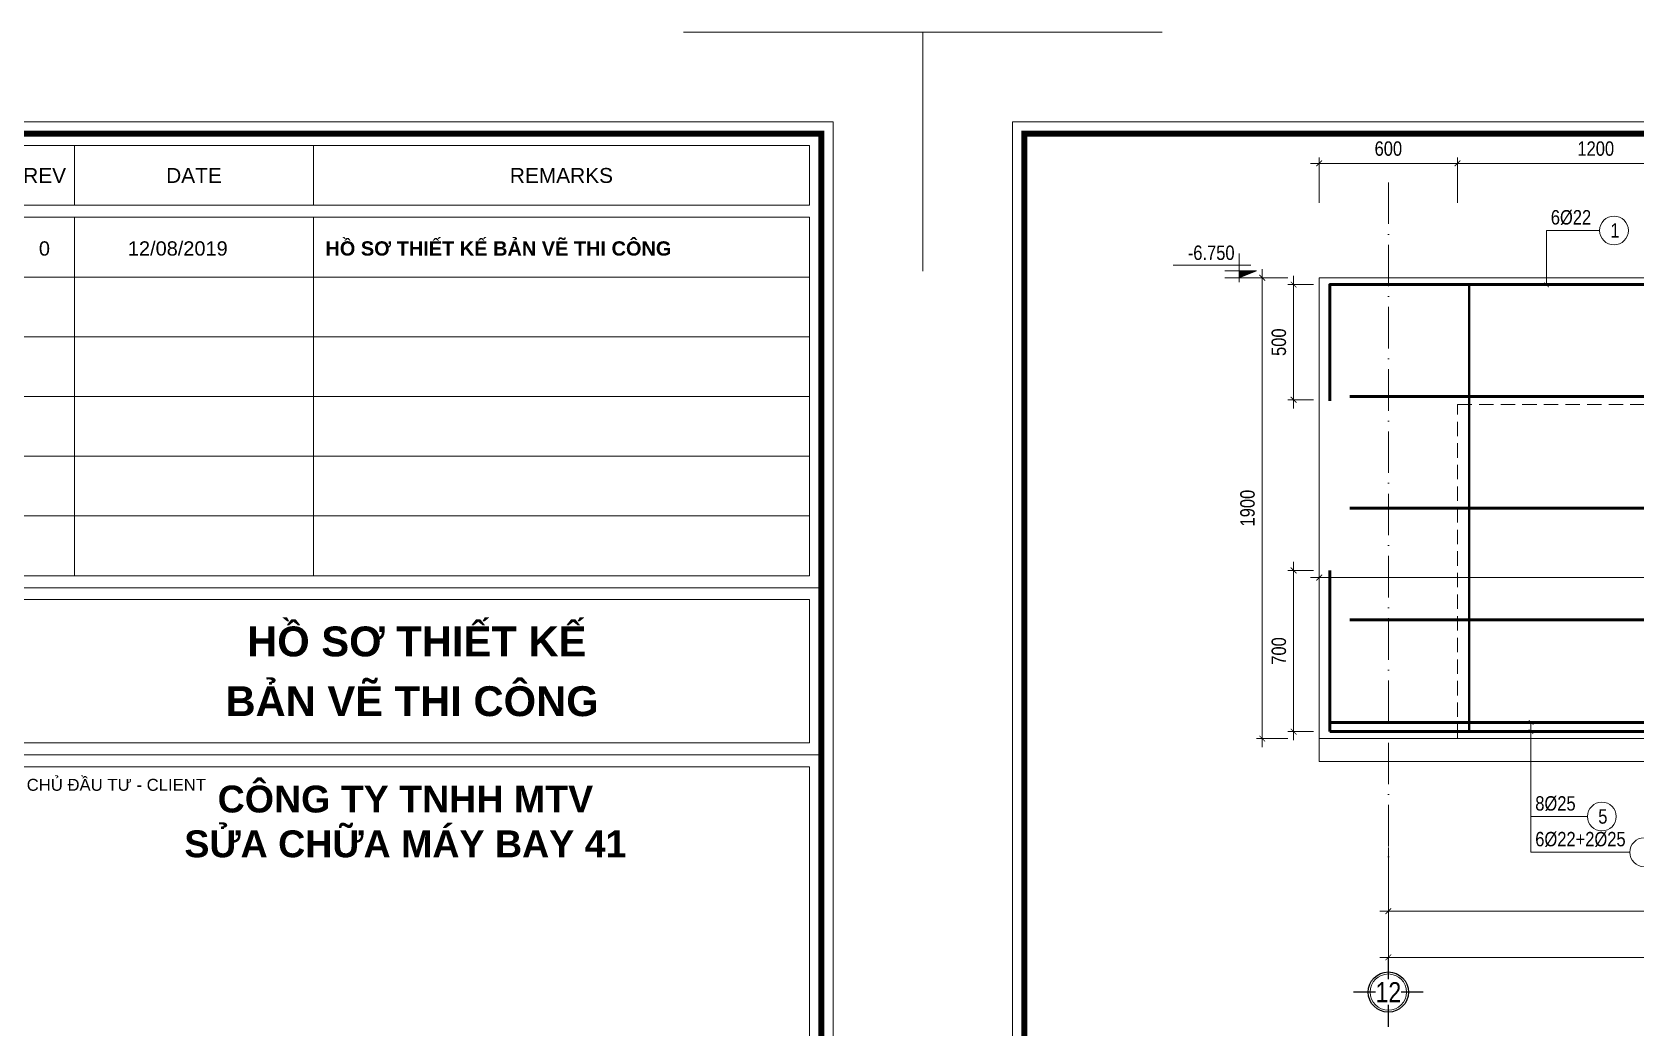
# Model space of a CAD drawing. Header units: millimetres. Extents: x 3014920 to 3563667, y -1638653 to -1356471.
# Drawn here: x 3232761 to 3239720, y -1609997 to -1605675 of the extents above; entities that cross this region are included whole.
import ezdxf
from ezdxf.enums import TextEntityAlignment as Align
from ezdxf.xclip import XClip

# ---------------------------------------------------------------- set-up
doc = ezdxf.new("R2010")
doc.units = ezdxf.units.MM
doc.header["$MEASUREMENT"] = 0
doc.header["$XCLIPFRAME"] = 0
doc.header["$PDMODE"] = 2
for name, pattern in [('6 TANG DIEN HINH 14-15$0$ACAD_ISO10W100', [18, 12, -3, 0, -3]), ('ACAD_ISO04W100', [30, 24, -3, 0, -3]), ('HIDDEN', [0.375, 0.25, -0.125])]:
    doc.linetypes.add(name, pattern=pattern)
doc.layers.get('0').update_dxf_attribs({"lineweight": 9})
doc.layers.get('Defpoints').update_dxf_attribs({"color": 10, "lineweight": 0})
for name, color, linetype, lineweight in [('2', 2, 'Continuous', 20), ('CDAI', 21, 'Continuous', 40), ('CTHEP', 50, 'Continuous', 50), ('DBAO', 90, 'Continuous', 13), ('DGIONG', 130, 'Continuous', 13), ('DMo', 9, 'HIDDEN', 9), ('HATCH', 154, 'Continuous', 9), ('KTH', 154, 'Continuous', 9), ('Net khuat', 8, 'HIDDEN', 13), ('TEXT', 7, 'Continuous', 15), ('TRUC', 251, 'ACAD_ISO04W100', 9)]:
    doc.layers.add(name, color=color, linetype=linetype, lineweight=lineweight)
doc.layers.add('8', color=8, linetype='Continuous')
doc.layers.add('CHG_XX_Khung ten$0$TKTC', color=1, linetype='Continuous')
doc.styles.add('CHG_XX_Khung ten$0$A1 BORDER$0$ARIAL', font='arial.ttf')
doc.styles.add('CHG_XX_Khung ten$0$A1 BORDER$0$Title Block DD$0$ARIAL', font='arial.ttf')
doc.styles.add('CHG_XX_Khung ten$0$A1 BORDER$0$Title Block DD$0$Arial - Bold', font='arialbd.ttf', dxfattribs={"height": 2.5})
doc.styles.add('CHG_XX_Khung ten$0$arial', font='arial.ttf')
doc.styles.add('CHG_XX_Khung ten$0$Arial - Bold', font='arialbd.ttf')
doc.styles.add('CHG_XX_Khung ten$0$ArialB', font='arialbd.ttf')
doc.styles.add('HELVECONDENSE', font='VHELVCN_0.TTF')
doc.styles.add('Star-HelCon', font='VHELVCN_0.TTF')
doc.styles.add('TTP-HelCon', font='VHELVCN_0.TTF')
doc.styles.add('VNI-HELVE-CONDENSE', font='VHELVCN_0.TTF')
doc.dimstyles.new('kc-25', dxfattribs={"dimtxt": 62.5, "dimasz": 20, "dimexe": 20, "dimexo": 50, "dimgap": 25, "dimtad": 3, "dimdec": 0, "dimzin": 0, "dimdsep": 46, "dimtxsty": 'VNI-HELVE-CONDENSE', "dimblk": 'DIM', "dimcen": 2.5, "dimclrd": 256, "dimclre": 154, "dimclrt": 7, "dimaunit": 1, "dimadec": 0, "dimazin": 0, "dimtfac": 1, "dimtdec": 0, "dimtix": 1, "dimtmove": 0, "dimatfit": 3, "dimldrblk": 'DOT', "dimfxl": 1, "dimtolj": 1, "dimtzin": 0, "dimarcsym": 0})
doc.dimstyles.new('TTP-25', dxfattribs={"dimscale": 25, "dimtxt": 2.5, "dimasz": 1, "dimexe": 1, "dimexo": 1, "dimgap": 0.09, "dimtad": 0, "dimdec": 4, "dimrnd": 1, "dimzin": 9, "dimdsep": 46, "dimtxsty": 'TTP-HelCon', "dimblk": 'ARCHTICK', "dimcen": 0.09, "dimdle": 1.5, "dimclrd": 256, "dimclre": 256, "dimclrt": 7, "dimadec": 0, "dimazin": 0, "dimtfac": 1, "dimtdec": 4, "dimtmove": 0, "dimatfit": 3, "dimldrblk": 'ARCHTICK', "dimfxl": 1, "dimtvp": 1, "dimtolj": 1, "dimtzin": 0, "dimarcsym": 0})

# ---------------------------------------------------------------- blocks, each defined once
blk = doc.blocks.new('_ArchTick')
at = {"color": 0, "linetype": 'ByBlock', "const_width": 0.15}
blk.add_lwpolyline([(-0.5, -0.5), (0.5, 0.5)], dxfattribs=at)
blk = doc.blocks.new('*D648')
at = {"layer": 'Defpoints', "color": 0, "transparency": 16777216}
for p in [(10500, -1729.8), (22750, -2030.8), (10500, -2230.8)]:
    blk.add_point(p, dxfattribs=at)
at = {"layer": 'KTH', "lineweight": -2, "transparency": 16777216}
for p, q in [((10500, -1754.8), (10500, -2255.8)), ((22750, -2055.8), (22750, -2255.8)), ((22787.5, -2230.8), (10462.5, -2230.8))]:
    blk.add_line(p, q, dxfattribs=at)
at = {"layer": 'KTH', "lineweight": -2, "transparency": 16777216, "xscale": 25, "yscale": 25, "zscale": 25, "rotation": 180}
blk.add_blockref('_ArchTick', (10500, -2230.8), dxfattribs=at)
at = {"layer": 'KTH', "lineweight": -2, "transparency": 16777216, "xscale": 25, "yscale": 25, "zscale": 25}
blk.add_blockref('_ArchTick', (22750, -2230.8), dxfattribs=at)
at = {"layer": 'KTH', "color": 7, "transparency": 16777216, "insert": (16625, -2166.9), "char_height": 62.5, "attachment_point": 5, "style": 'TTP-HelCon'}
blk.add_mtext('\\A1;12250', dxfattribs=at)
blk = doc.blocks.new('*D649')
at = {"layer": 'Defpoints', "color": 0, "transparency": 16777216}
for p in [(21300, 574), (16100, 300), (21300, 300)]:
    blk.add_point(p, dxfattribs=at)
at = {"layer": 'KTH', "lineweight": -2, "transparency": 16777216}
for p, q in [((16062.5, 574), (21337.5, 574)), ((16100, 325), (16100, 599)), ((21300, 325), (21300, 599))]:
    blk.add_line(p, q, dxfattribs=at)
at = {"layer": 'KTH', "lineweight": -2, "transparency": 16777216, "xscale": 25, "yscale": 25, "zscale": 25, "rotation": 180}
blk.add_blockref('_ArchTick', (16100, 574), dxfattribs=at)
at = {"layer": 'KTH', "lineweight": -2, "transparency": 16777216, "xscale": 25, "yscale": 25, "zscale": 25}
blk.add_blockref('_ArchTick', (21300, 574), dxfattribs=at)
at = {"layer": 'KTH', "color": 7, "transparency": 16777216, "insert": (18700, 637.8), "char_height": 62.5, "attachment_point": 5, "style": 'TTP-HelCon'}
blk.add_mtext('\\A1;5200', dxfattribs=at)
blk = doc.blocks.new('CODE')
at = {"layer": 'DBAO'}
for p, q in [((-62.5, -20), (-62.5, 105)), ((-62.5, 0), (-137.5, 30)), ((-137.5, 30), (0, 30)), ((-137.5, 0), (0, 0)), ((-112.5, 55), (223.6, 55))]:
    blk.add_line(p, q, dxfattribs=at)
at = {"layer": 'HATCH', "color": 1}
blk.add_solid([(-62.5, 0), (-137.5, 30), (-62.5, 30)], dxfattribs=at)
blk = doc.blocks.new('dau truc')
blk.add_circle((0, 0), 180)
at = {"layer": '8'}
for p, q in [((0, 127), (0, 345)), ((-127, 0), (-345, 0)), ((0, -345), (0, -127)), ((345, 0), (127, 0))]:
    blk.add_line(p, q, dxfattribs=at)
blk.add_circle((0, 0), 200, dxfattribs=at)
at = {"layer": 'TEXT', "style": 'HELVECONDENSE'}
blk.add_attdef('A', text='', height=233, dxfattribs=at).set_placement((0, 0), align=Align.MIDDLE)
blk = doc.blocks.new('*D1921')
at = {"layer": 'Defpoints', "color": 0, "transparency": 16777216}
for p in [(49300, -2448.4), (57600, -2448.4), (57600, -2949.4)]:
    blk.add_point(p, dxfattribs=at)
at = {"layer": 'KTH', "lineweight": -2, "transparency": 16777216}
for p, q in [((49300, -2473.4), (49300, -2974.4)), ((57600, -2473.4), (57600, -2974.4)), ((49262.5, -2949.4), (57637.5, -2949.4))]:
    blk.add_line(p, q, dxfattribs=at)
at = {"layer": 'KTH', "lineweight": -2, "transparency": 16777216, "xscale": 25, "yscale": 25, "zscale": 25, "rotation": 180}
blk.add_blockref('_ArchTick', (49300, -2949.4), dxfattribs=at)
at = {"layer": 'KTH', "lineweight": -2, "transparency": 16777216, "xscale": 25, "yscale": 25, "zscale": 25}
blk.add_blockref('_ArchTick', (57600, -2949.4), dxfattribs=at)
at = {"layer": 'KTH', "color": 7, "transparency": 16777216, "insert": (53450, -2885.5), "char_height": 62.5, "attachment_point": 5, "style": 'TTP-HelCon'}
blk.add_mtext('\\A1;8300', dxfattribs=at)
blk = doc.blocks.new('*D1922')
at = {"layer": 'Defpoints', "color": 0, "transparency": 16777216}
for p in [(48888.9, 0), (48752.9, -2000), (48888.9, -2000)]:
    blk.add_point(p, dxfattribs=at)
at = {"layer": 'KTH', "lineweight": -2, "transparency": 16777216}
for p, q in [((48752.9, 37.5), (48752.9, -2037.5)), ((48863.9, 0), (48727.9, 0)), ((48863.9, -2000), (48727.9, -2000))]:
    blk.add_line(p, q, dxfattribs=at)
at = {"layer": 'KTH', "lineweight": -2, "transparency": 16777216, "xscale": 25, "yscale": 25, "zscale": 25}
for p, rotation in [((48752.9, 0), 90), ((48752.9, -2000), 270)]:
    blk.add_blockref('_ArchTick', p, dxfattribs=dict(at, rotation=rotation))
at = {"layer": 'KTH', "color": 7, "transparency": 16777216, "insert": (48689.1, -1000), "char_height": 62.5, "attachment_point": 5, "rotation": 90, "style": 'TTP-HelCon'}
blk.add_mtext('\\A1;1900', dxfattribs=at)
blk = doc.blocks.new('*D1923')
at = {"layer": 'Defpoints', "color": 0, "transparency": 16777216}
for p in [(49000, -30), (48888.9, -530), (49000, -530)]:
    blk.add_point(p, dxfattribs=at)
at = {"layer": 'KTH', "lineweight": -2, "transparency": 16777216}
for p, q in [((48888.9, 7.5), (48888.9, -567.5)), ((48975, -30), (48863.9, -30)), ((48975, -530), (48863.9, -530))]:
    blk.add_line(p, q, dxfattribs=at)
at = {"layer": 'KTH', "lineweight": -2, "transparency": 16777216, "xscale": 25, "yscale": 25, "zscale": 25}
for p, rotation in [((48888.9, -30), 90), ((48888.9, -530), 270)]:
    blk.add_blockref('_ArchTick', p, dxfattribs=dict(at, rotation=rotation))
at = {"layer": 'KTH', "color": 7, "transparency": 16777216, "insert": (48825.1, -280), "char_height": 62.5, "attachment_point": 5, "rotation": 90, "style": 'TTP-HelCon'}
blk.add_mtext('\\A1;500', dxfattribs=at)
blk = doc.blocks.new('*D1924')
at = {"layer": 'Defpoints', "color": 0, "transparency": 16777216}
for p in [(48888.9, -1270), (49000, -1270), (49000, -1970)]:
    blk.add_point(p, dxfattribs=at)
at = {"layer": 'KTH', "lineweight": -2, "transparency": 16777216}
for p, q in [((48888.9, -2007.5), (48888.9, -1232.5)), ((48975, -1270), (48863.9, -1270)), ((48975, -1970), (48863.9, -1970))]:
    blk.add_line(p, q, dxfattribs=at)
at = {"layer": 'KTH', "lineweight": -2, "transparency": 16777216, "xscale": 25, "yscale": 25, "zscale": 25}
for p, rotation in [((48888.9, -1270), 90), ((48888.9, -1970), 270)]:
    blk.add_blockref('_ArchTick', p, dxfattribs=dict(at, rotation=rotation))
at = {"layer": 'KTH', "color": 7, "transparency": 16777216, "insert": (48825.1, -1620), "char_height": 62.5, "attachment_point": 5, "rotation": 90, "style": 'TTP-HelCon'}
blk.add_mtext('\\A1;700', dxfattribs=at)
blk = doc.blocks.new('DIM')
h = blk.add_hatch(color=1)
h.paths.add_polyline_path([(0.49, 0.29, 1), (0.29, 0.49), (-0.19, 0), (0.19, 0)])
h.paths.add_polyline_path([(0.19, 0), (-0.19, 0), (-0.49, -0.29, 1), (-0.29, -0.49)])
at = {"color": 9}
for p, q in [((-0.19, 0), (-1.5, 0)), ((0.19, 0), (1.5, 0))]:
    blk.add_line(p, q, dxfattribs=at)
at = {"color": 1}
for p, q in [((-0.49, -0.29), (0.29, 0.49)), ((-0.29, -0.49), (0.49, 0.29)), ((-0.19, 0), (0.19, 0))]:
    blk.add_line(p, q, dxfattribs=at)
blk.add_arc((-0.39, -0.39), 0.138, 135, 315, dxfattribs=at)
blk = doc.blocks.new('*D1936')
at = {"layer": 'Defpoints', "color": 0, "transparency": 16777216}
for p in [(49300, -2448.4), (52700, -2448.4), (52700, -2749.4)]:
    blk.add_point(p, dxfattribs=at)
at = {"layer": 'KTH', "lineweight": -2, "transparency": 16777216}
for p, q in [((49300, -2473.4), (49300, -2774.4)), ((52700, -2473.4), (52700, -2774.4)), ((49262.5, -2749.4), (52737.5, -2749.4))]:
    blk.add_line(p, q, dxfattribs=at)
at = {"layer": 'KTH', "lineweight": -2, "transparency": 16777216, "xscale": 25, "yscale": 25, "zscale": 25, "rotation": 180}
blk.add_blockref('_ArchTick', (49300, -2749.4), dxfattribs=at)
at = {"layer": 'KTH', "lineweight": -2, "transparency": 16777216, "xscale": 25, "yscale": 25, "zscale": 25}
blk.add_blockref('_ArchTick', (52700, -2749.4), dxfattribs=at)
at = {"layer": 'KTH', "color": 7, "transparency": 16777216, "insert": (51000, -2685.6), "char_height": 62.5, "attachment_point": 5, "style": 'TTP-HelCon'}
blk.add_mtext('\\A1;3400', dxfattribs=at)
blk = doc.blocks.new('*D1944')
at = {"layer": 'Defpoints', "color": 0, "transparency": 16777216}
for p in [(49600, 496), (49000, 300), (49600, 300)]:
    blk.add_point(p, dxfattribs=at)
at = {"layer": 'KTH', "lineweight": -2, "transparency": 16777216}
for p, q in [((48962.5, 496), (49637.5, 496)), ((49000, 325), (49000, 521)), ((49600, 325), (49600, 521))]:
    blk.add_line(p, q, dxfattribs=at)
at = {"layer": 'KTH', "lineweight": -2, "transparency": 16777216, "xscale": 25, "yscale": 25, "zscale": 25, "rotation": 180}
blk.add_blockref('_ArchTick', (49000, 496), dxfattribs=at)
at = {"layer": 'KTH', "lineweight": -2, "transparency": 16777216, "xscale": 25, "yscale": 25, "zscale": 25}
blk.add_blockref('_ArchTick', (49600, 496), dxfattribs=at)
at = {"layer": 'KTH', "color": 7, "transparency": 16777216, "insert": (49300, 559.8), "char_height": 62.5, "attachment_point": 5, "style": 'TTP-HelCon'}
blk.add_mtext('\\A1;600', dxfattribs=at)
blk = doc.blocks.new('*D1945')
at = {"layer": 'Defpoints', "color": 0, "transparency": 16777216}
for p in [(49000, -627.9), (52700, -627.9), (52700, -1301.2)]:
    blk.add_point(p, dxfattribs=at)
at = {"layer": 'KTH', "lineweight": -2, "transparency": 16777216}
for p, q in [((49000, -652.9), (49000, -1326.2)), ((52700, -652.9), (52700, -1326.2)), ((48962.5, -1301.2), (52737.5, -1301.2))]:
    blk.add_line(p, q, dxfattribs=at)
at = {"layer": 'KTH', "lineweight": -2, "transparency": 16777216, "xscale": 25, "yscale": 25, "zscale": 25, "rotation": 180}
blk.add_blockref('_ArchTick', (49000, -1301.2), dxfattribs=at)
at = {"layer": 'KTH', "lineweight": -2, "transparency": 16777216, "xscale": 25, "yscale": 25, "zscale": 25}
blk.add_blockref('_ArchTick', (52700, -1301.2), dxfattribs=at)
at = {"layer": 'KTH', "color": 7, "transparency": 16777216, "insert": (50850, -1231.3), "char_height": 62.5, "attachment_point": 5, "style": 'TTP-HelCon'}
blk.add_mtext('\\A1;4Þ14a250-3', dxfattribs=at)
blk = doc.blocks.new('*D1962')
at = {"layer": 'Defpoints', "color": 0, "transparency": 16777216}
for p in [(50800, 496), (49600, 300), (50800, 300)]:
    blk.add_point(p, dxfattribs=at)
at = {"layer": 'KTH', "lineweight": -2, "transparency": 16777216}
for p, q in [((49562.5, 496), (50837.5, 496)), ((49600, 325), (49600, 521)), ((50800, 325), (50800, 521))]:
    blk.add_line(p, q, dxfattribs=at)
at = {"layer": 'KTH', "lineweight": -2, "transparency": 16777216, "xscale": 25, "yscale": 25, "zscale": 25, "rotation": 180}
blk.add_blockref('_ArchTick', (49600, 496), dxfattribs=at)
at = {"layer": 'KTH', "lineweight": -2, "transparency": 16777216, "xscale": 25, "yscale": 25, "zscale": 25}
blk.add_blockref('_ArchTick', (50800, 496), dxfattribs=at)
at = {"layer": 'KTH', "color": 7, "transparency": 16777216, "insert": (50200, 559.8), "char_height": 62.5, "attachment_point": 5, "style": 'TTP-HelCon'}
blk.add_mtext('\\A1;1200', dxfattribs=at)
blk = doc.blocks.new('CHG_XX_Khung ten')
at = {"linetype": 'Continuous'}
for p, q in [((699, 575), (699, 565)), ((739, 575), (739, 565)), ((699, 563), (699, 503)), ((739, 563), (739, 503))]:
    blk.add_line(p, q, dxfattribs=at)
for p, q in [((687, 501), (824, 501)), ((687, 473), (824, 473))]:
    blk.add_line(p, q)
blk.add_lwpolyline([(15, 579), (826, 579), (826, 15), (15, 15)], close=True)
at = {"color": 4, "linetype": 'Continuous', "const_width": 1}
blk.add_lwpolyline([(17, 577), (824, 577), (824, 17), (17, 17)], close=True, dxfattribs=at)
at = {"linetype": 'Continuous'}
for points in [[(822, 565), (689, 565), (689, 575), (822, 575)], [(822, 553), (689, 553), (689, 563), (822, 563)], [(822, 543), (689, 543), (689, 553), (822, 553)], [(822, 533), (689, 533), (689, 543), (822, 543)], [(822, 523), (689, 523), (689, 533), (822, 533)], [(822, 513), (689, 513), (689, 523), (822, 523)], [(822, 503), (689, 503), (689, 513), (822, 513)], [(689, 499), (822, 499), (822, 475), (689, 475)]]:
    blk.add_lwpolyline(points, close=True, dxfattribs=at)
at = {"layer": 'Defpoints', "color": 1, "ltscale": 2}
for points in [[(40.06, 594), (0, 594), (0, 554)], [(800.94, 594), (841, 594), (841, 554)]]:
    blk.add_lwpolyline(points, dxfattribs=at)
for s, height, style, p in [('REV', 2.5, 'CHG_XX_Khung ten$0$A1 BORDER$0$ARIAL', (694, 570)), ('DATE', 2.5, 'CHG_XX_Khung ten$0$A1 BORDER$0$ARIAL', (719, 570)), ('REMARKS', 2.5, 'CHG_XX_Khung ten$0$A1 BORDER$0$ARIAL', (780.5, 570)), ('0', 2.39, 'CHG_XX_Khung ten$0$arial', (693.97, 557.78)), ('12/08/2019', 2.389, 'CHG_XX_Khung ten$0$arial', (716.29, 557.78))]:
    blk.add_text(s, height=height, dxfattribs=dict(style=style)).set_placement(p, align=Align.MIDDLE_CENTER)
for s, height, style, p in [('HỒ SƠ THIẾT KẾ BẢN VẼ THI CÔNG', 2.3887, 'CHG_XX_Khung ten$0$ArialB', (741, 557.78)), ('CHỦ ĐẦU TƯ - CLIENT', 2, 'CHG_XX_Khung ten$0$A1 BORDER$0$Title Block DD$0$ARIAL', (691, 468))]:
    blk.add_text(s, height=height, dxfattribs=dict(style=style)).set_placement(p, align=Align.MIDDLE_LEFT)
at = {"layer": 'CHG_XX_Khung ten$0$TKTC', "style": 'CHG_XX_Khung ten$0$Arial - Bold'}
for s, p in [('HỒ SƠ THIẾT KẾ', (756.29, 492)), ('BẢN VẼ THI CÔNG', (755.5, 482))]:
    blk.add_text(s, height=5, dxfattribs=at).set_placement(p, align=Align.MIDDLE_CENTER)
at = {"ltscale": 10, "insert": (754.39, 467.87), "char_height": 4.5, "width": 83.001, "attachment_point": 2, "style": 'CHG_XX_Khung ten$0$A1 BORDER$0$Title Block DD$0$Arial - Bold', "bg_fill": 2}
blk.add_mtext('CÔNG TY TNHH MTV\\PSỬA CHỮA MÁY BAY 41', dxfattribs=at)
at = {"linetype": 'Continuous'}
blk.add_lwpolyline([(689, 471), (822, 471), (822, 424.69), (689, 424.69)], close=True, dxfattribs=at)
blk = doc.blocks.new('2Y-18')
at = {"layer": 'CTHEP'}
for p, q in [((1530, -30), (33160, -30)), ((21300, -60), (16100.00157, -60.00195)), ((33139.28463, -500), (1560, -500))]:
    blk.add_line(p, q, dxfattribs=at)
blk.add_lwpolyline([(1530, -970), (33160, -970), (33160, -370.27649)], dxfattribs=at)
at = {"layer": 'DBAO', "linetype": 'Continuous'}
blk.add_line((14900, -0.00195), (22499.99992, 0), dxfattribs=at)
at = {"layer": 'DBAO', "linetype": 'Continuous', "flags": 128}
for points in [[(1500, 200), (1500, -1000), (22375, -1000)], [(1500, -1100), (22275, -1100)]]:
    blk.add_lwpolyline(points, dxfattribs=at)
at = {"layer": 'Net khuat', "ltscale": 250}
blk.add_line((12850.00158, -550), (22375, -550), dxfattribs=at)
at = {"layer": 'KTH'}
dim = blk.add_linear_dim(base=(21300, 574.00266), p1=(16100.00157, 299.99805), p2=(21300, 300), angle=180, dimstyle='TTP-25', override={"dimtmove": 1}, dxfattribs=at)
dim.commit()
dim.dimension.update_dxf_attribs({"geometry": '*D649', "text_midpoint": (18700.00079, 637.83599)})
dim = blk.add_linear_dim(base=(10500, -2230.77372), p1=(22750, -2030.81798), p2=(10500, -1729.77372), dimstyle='TTP-25', override={"dimtmove": 1}, dxfattribs=at)
dim.commit()
dim.dimension.update_dxf_attribs({"geometry": '*D648', "text_midpoint": (16625, -2230.77372), "dimtype": 128})
blk = doc.blocks.new('2Y-39')
at = {"layer": 'CDAI', "elevation": 0}
blk.add_lwpolyline([(49650.00746, -30), (49650.00746, -1970)], dxfattribs=at)
at = {"layer": 'CTHEP'}
for p, q in [((73731.99983, -515), (49133.01281, -515)), ((73731.99983, -1000), (49133.01281, -1000)), ((49045.7992, -1970), (49045.7992, -1270.00141)), ((73731.99983, -1485), (49133.01281, -1485)), ((49045.7992, -1970), (73770.00002, -1970))]:
    blk.add_line(p, q, dxfattribs=at)
for points in [[(49045.7992, -534.65692), (49045.7992, -30), (73770.00002, -30), (73770.00002, -530.00001)], [(49045.7992, -1930), (52699.99995, -1930)], [(49045.7992, -1930), (49569.99999, -1930)]]:
    blk.add_lwpolyline(points, dxfattribs=at)
at = {"layer": 'DBAO', "linetype": 'Continuous'}
for p, q in [((49000.00001, 0.00196), (49000.00001, -2100)), ((49000.00001, 0.00196), (57599.99998, 0.00195)), ((49000.00001, -2000), (73799.99996, -2000)), ((49000.00001, -2100), (73799.99996, -2100))]:
    blk.add_line(p, q, dxfattribs=at)
at = {"layer": 'DGIONG'}
for centre in [(50279.2357, 204.85029), (50226.57744, -2338.46055), (50410.27044, -2493.4415)]:
    blk.add_circle(centre, 62.5, dxfattribs=at)
at = {"layer": 'Net khuat', "ltscale": 250}
for p, q in [((49000.00001, 0), (49599.99999, 0)), ((49599.99996, -2000), (49599.99996, -550)), ((49599.99998, -550), (57475, -550)), ((49599.99998, -2000), (49599.99998, -550))]:
    blk.add_line(p, q, dxfattribs=at)
at = {"layer": 'TRUC', "linetype": '6 TANG DIEN HINH 14-15$0$ACAD_ISO10W100', "ltscale": 15}
blk.add_lwpolyline([(49299.99997, 413.01811), (49299.99997, -2600)], dxfattribs=at)
at = {"layer": '2', "ltscale": 300}
ref = blk.add_blockref('dau truc', (49299.99998, -3100.22177), dxfattribs=dict(at, xscale=0.436713129747659, yscale=0.436713129747659, zscale=0.436713129747659))
ref.add_attrib('A', '12', dxfattribs={"layer": 'TEXT', "height": 87.5, "style": 'HELVECONDENSE'}).set_placement((49299.99998, -3100.22177), align=Align.MIDDLE)
at = {"layer": 'KTH', "linetype": 'Continuous', "xscale": -1}
blk.add_blockref('CODE', (48590.4166, -0.00128), dxfattribs=at)
at = {"layer": 'TEXT', "style": 'TTP-HelCon'}
for s, p in [('6Þ22', (50004.90982, 230.70324, 0)), ('8Þ25', (49937.46257, -2312.60755, 0)), ('6Þ22+2Þ25', (49937.46257, -2467.58856, 0))]:
    blk.add_text(s, height=62.5, dxfattribs=at).set_placement(p)
at = {"layer": 'TEXT', "style": 'Star-HelCon'}
for s, p in [('1', (50283.40236, 204.85029)), ('5', (50230.74411, -2338.46055))]:
    blk.add_text(s, height=62.5, dxfattribs=at).set_placement(p, align=Align.MIDDLE)
at = {"layer": 'TEXT', "style": 'TTP-HelCon'}
blk.add_text('-6.750', height=62.5, dxfattribs=at).set_placement((48632.68327, 76.99372), align=Align.RIGHT)
at = {"layer": 'KTH'}
for base, p1, p2, picture, middle in [((49599.99997, 495.96164), (48999.99997, 299.99807), (49599.99997, 299.99807), '*D1944', (49299.99997, 559.79498)), ((50799.99999, 495.96164), (49599.99999, 299.99807), (50799.99999, 299.99807), '*D1962', (50199.99999, 559.79498))]:
    dim = blk.add_linear_dim(base=base, p1=p1, p2=p2, dimstyle='TTP-25', override={"dimtmove": 1}, dxfattribs=at)
    dim.commit()
    dim.dimension.update_dxf_attribs({"geometry": picture, "text_midpoint": middle})
for base, p1, p2, angle, text, picture, middle in [((48752.9166, -2000.00128), (48888.9166, -0.00128), (48888.9166, -2000.00128), 90, '1900', '*D1922', (48689.08327, -1000.00128)), ((52699.99992, -1301.20202), (49000.00001, -627.86333), (52699.99992, -627.86331), 0.000000013, '4Þ14a250-3', '*D1945', (50849.99997, -1231.28536))]:
    dim = blk.add_linear_dim(base=base, p1=p1, p2=p2, angle=angle, text=text, dimstyle='TTP-25', override={"dimtmove": 1}, dxfattribs=at)
    dim.commit()
    dim.dimension.update_dxf_attribs({"geometry": picture, "text_midpoint": middle})
for base, p1, p2, angle, picture, middle in [((48888.9166, -529.99987), (49000.00001, -30.00128), (49000.00001, -529.99987), 90, '*D1923', (48825.08327, -280.00057)), ((48888.9166, -1270.00268), (49000.00001, -1970.00128), (49000.00001, -1270.00268), 270, '*D1924', (48825.08327, -1620.00198)), ((52699.99997, -2749.4015), (49299.99997, -2448.35724), (52699.99997, -2448.35721), 180, '*D1936', (50999.99997, -2685.56817)), ((57599.99997, -2949.35724), (49299.99998, -2448.35724), (57599.99997, -2448.35724), 180, '*D1921', (53449.99998, -2885.5239))]:
    dim = blk.add_linear_dim(base=base, p1=p1, p2=p2, angle=angle, dimstyle='TTP-25', override={"dimtmove": 1}, dxfattribs=at)
    dim.commit()
    dim.dimension.update_dxf_attribs({"geometry": picture, "text_midpoint": middle})
at = {"layer": 'DGIONG'}
for points in [[(49986.39797, -31.53554), (49986.39779, 204.85029), (50216.7357, 204.85029)], [(49918.95076, -1930), (49918.95053, -2338.4605), (50164.07744, -2338.4605)], [(49918.95072, -1970), (49918.95053, -2493.4415), (50347.77044, -2493.4415)]]:
    blk.add_leader(points, dimstyle='kc-25', override={"dimtad": 0, "dimldrblk": 'ArchTick', "dimfxl": 100, "dimarcsym": 1}, dxfattribs=at)

msp = doc.modelspace()

# ---------------------------------------------------------------- block references
at = {"layer": 'DGIONG', "color": 5}
ref = msp.add_blockref('2Y-39', (3189345.76899, -1606740.85532), dxfattribs=at)
XClip(ref).set_block_clipping_path([(47931.9553340068, -3291.1532121778), (64211.3011724479, 2178.5870082371)])
at = {"layer": 'DMo'}
ref = msp.add_blockref('2Y-18', (3215347.47259, -1607046.75964), dxfattribs=at)
XClip(ref).set_block_clipping_path([(-762.1046829517, -2724.3805), (16468.3206596733, 982.8216374191)])

# ---------------------------------------------------------------- next in the draw order: block references
at = {"color": 5, "xscale": 25.92478421704392, "yscale": 25.92478421704392, "zscale": 25.92478421704392}
msp.add_blockref('CHG_XX_Khung ten', (3214823.31909, -1621074.38806), dxfattribs=at)

# ---------------------------------------------------------------- next in the draw order: block references
msp.add_blockref('CHG_XX_Khung ten', (3236626.06261, -1621074.38806), dxfattribs=at)

doc.saveas('drawing.dxf')
